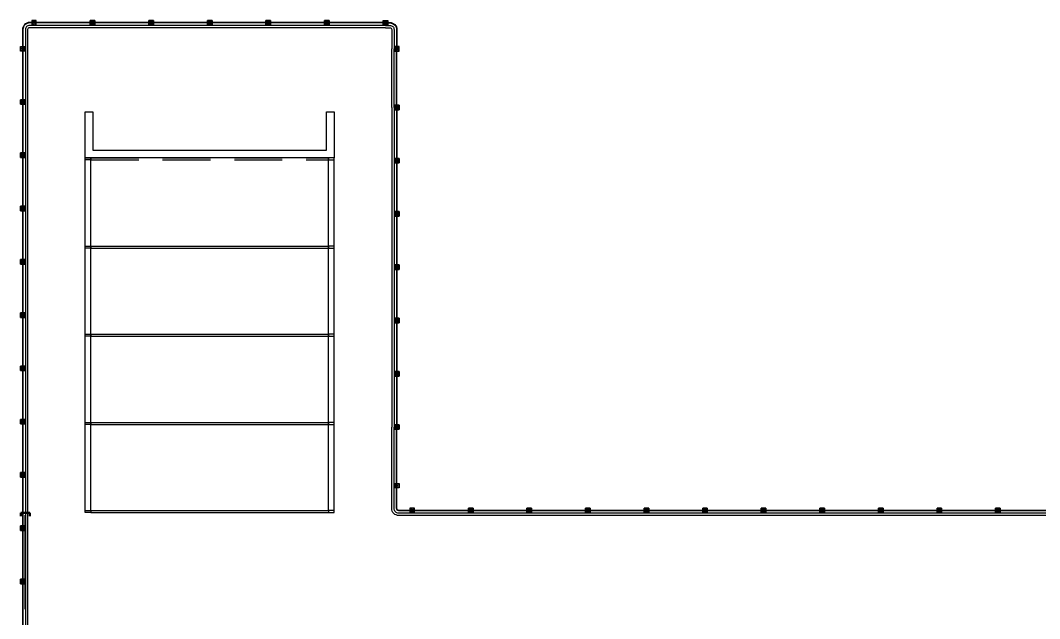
# Model space of a CAD drawing. Header units: millimetres. Extents: x 32.4 to 129.7, y 76.1 to 139.3.
# Drawn here: x 32.4 to 59.02, y 123.67 to 139.28 of the extents above; entities that cross this region are included whole.
import ezdxf

# ---------------------------------------------------------------- set-up
doc = ezdxf.new("R2010")
doc.units = ezdxf.units.MM
doc.linetypes.add('Hidden', pattern=[7.14375, 4.7625, -2.38125])
doc.linetypes.add('HIDDEN2', pattern=[0.1875, 0.125, -0.0625])
doc.layers.add('S-----TEP', color=7, linetype='Continuous', lineweight=9)

# ---------------------------------------------------------------- blocks, each defined once
blk = doc.blocks.new('MC-Miscellaneous Channel - MC9X23_9-2971277-02 - Planta Alta 1-200')
at = {"layer": 'S-----TEP', "color": 50, "lineweight": 50}
for p, q in [((-55.183861, 27.909173), (-55.183861, 27.996803)), ((-55.183861, 27.996803), (-54.955261, 27.996803)), ((-54.955261, 27.996803), (-54.955261, 27.909173))]:
    blk.add_line(p, q, dxfattribs=at)
blk = doc.blocks.new('Modulo Baranda 1380mm')
for p, q in [((-72892.452384, 213337.794696), (-72893.832384, 213337.794696)), ((-72892.452384, 213337.784696), (-72893.832384, 213337.784696))]:
    blk.add_line(p, q)
for points in [[(-72893.777384, 213337.794696), (-72893.777384, 213337.849696), (-72893.897384, 213337.849696), (-72893.897384, 213337.794696)], [(-72893.897384, 213337.784696), (-72893.897384, 213337.729696), (-72893.842384, 213337.729696)], [(-72893.842384, 213337.719696), (-72893.842384, 213337.759696)], [(-72892.447384, 213337.719696), (-72893.837384, 213337.719696)], [(-72893.832384, 213337.729696), (-72893.777384, 213337.729696), (-72893.777384, 213337.784696)], [(-72893.832384, 213337.719696), (-72893.832384, 213337.759696)], [(-72892.507384, 213337.794696), (-72892.507384, 213337.849696), (-72892.387384, 213337.849696), (-72892.387384, 213337.794696)], [(-72892.452384, 213337.729696), (-72892.507384, 213337.729696), (-72892.507384, 213337.784696)], [(-72892.452384, 213337.719696), (-72892.452384, 213337.759696)], [(-72892.387384, 213337.784696), (-72892.387384, 213337.729696), (-72892.442384, 213337.729696)], [(-72892.442384, 213337.719696), (-72892.442384, 213337.759696)], [(-72892.447384, 213337.659696), (-72893.837384, 213337.659696)]]:
    blk.add_lwpolyline(points)
for points in [[(-72893.872026, 213337.829337), (-72893.867695, 213337.826837), (-72893.867695, 213337.821837), (-72893.872026, 213337.819337), (-72893.876356, 213337.821837), (-72893.876356, 213337.826837)], [(-72893.872026, 213337.750055), (-72893.867695, 213337.752555), (-72893.867695, 213337.757555), (-72893.872026, 213337.760055), (-72893.876356, 213337.757555), (-72893.876356, 213337.752555)], [(-72893.842384, 213337.819696), (-72893.842384, 213337.759696), (-72893.832384, 213337.759696), (-72893.832384, 213337.819696)], [(-72893.802743, 213337.829337), (-72893.807074, 213337.826837), (-72893.807074, 213337.821837), (-72893.802743, 213337.819337), (-72893.798413, 213337.821837), (-72893.798413, 213337.826837)], [(-72893.802743, 213337.750055), (-72893.807074, 213337.752555), (-72893.807074, 213337.757555), (-72893.802743, 213337.760055), (-72893.798413, 213337.757555), (-72893.798413, 213337.752555)], [(-72892.482026, 213337.829337), (-72892.477695, 213337.826837), (-72892.477695, 213337.821837), (-72892.482026, 213337.819337), (-72892.486356, 213337.821837), (-72892.486356, 213337.826837)], [(-72892.482026, 213337.750055), (-72892.477695, 213337.752555), (-72892.477695, 213337.757555), (-72892.482026, 213337.760055), (-72892.486356, 213337.757555), (-72892.486356, 213337.752555)], [(-72892.442384, 213337.819696), (-72892.442384, 213337.759696), (-72892.452384, 213337.759696), (-72892.452384, 213337.819696)], [(-72892.412743, 213337.829337), (-72892.417074, 213337.826837), (-72892.417074, 213337.821837), (-72892.412743, 213337.819337), (-72892.408413, 213337.821837), (-72892.408413, 213337.826837)], [(-72892.412743, 213337.750055), (-72892.417074, 213337.752555), (-72892.417074, 213337.757555), (-72892.412743, 213337.760055), (-72892.408413, 213337.757555), (-72892.408413, 213337.752555)]]:
    blk.add_lwpolyline(points, close=True)
for centre, radius in [((-72893.872026, 213337.824337), 0.00634), ((-72893.872026, 213337.755055), 0.00634), ((-72893.872026, 213337.824337), 0.00433), ((-72893.872026, 213337.755055), 0.00433), ((-72893.872026, 213337.824337), 0.002732), ((-72893.872026, 213337.755055), 0.002732), ((-72893.872026, 213337.824337), 0.002203), ((-72893.872026, 213337.755055), 0.002203), ((-72893.802743, 213337.824337), 0.00634), ((-72893.802743, 213337.755055), 0.00634), ((-72893.802743, 213337.824337), 0.00433), ((-72893.802743, 213337.755055), 0.00433), ((-72893.802743, 213337.824337), 0.002732), ((-72893.802743, 213337.755055), 0.002732), ((-72893.802743, 213337.824337), 0.002203), ((-72893.802743, 213337.755055), 0.002203), ((-72892.482026, 213337.824337), 0.00634), ((-72892.482026, 213337.755055), 0.00634), ((-72892.482026, 213337.824337), 0.00433), ((-72892.482026, 213337.755055), 0.00433), ((-72892.482026, 213337.824337), 0.002732), ((-72892.482026, 213337.755055), 0.002732), ((-72892.482026, 213337.824337), 0.002203), ((-72892.482026, 213337.755055), 0.002203), ((-72892.412743, 213337.824337), 0.00634), ((-72892.412743, 213337.755055), 0.00634), ((-72892.412743, 213337.824337), 0.00433), ((-72892.412743, 213337.755055), 0.00433), ((-72892.412743, 213337.824337), 0.002732), ((-72892.412743, 213337.755055), 0.002732), ((-72892.412743, 213337.824337), 0.002203), ((-72892.412743, 213337.755055), 0.002203)]:
    blk.add_circle(centre, radius)
blk = doc.blocks.new('Modulo Baranda 1530mm')
for p, q in [((-72892.312384, 213338.088659), (-72893.832384, 213338.088659)), ((-72892.312384, 213338.078659), (-72893.832384, 213338.078659))]:
    blk.add_line(p, q)
for points in [[(-72893.777384, 213338.088659), (-72893.777384, 213338.143659), (-72893.897384, 213338.143659), (-72893.897384, 213338.088659)], [(-72893.897384, 213338.078659), (-72893.897384, 213338.023659), (-72893.842384, 213338.023659)], [(-72893.842384, 213338.013659), (-72893.842384, 213338.053659)], [(-72892.307384, 213338.013659), (-72893.837384, 213338.013659)], [(-72892.307384, 213337.953659), (-72893.837384, 213337.953659)], [(-72893.832384, 213338.023659), (-72893.777384, 213338.023659), (-72893.777384, 213338.078659)], [(-72893.832384, 213338.013659), (-72893.832384, 213338.053659)], [(-72892.367384, 213338.088659), (-72892.367384, 213338.143659), (-72892.247384, 213338.143659), (-72892.247384, 213338.088659)], [(-72892.312384, 213338.023659), (-72892.367384, 213338.023659), (-72892.367384, 213338.078659)], [(-72892.312384, 213338.013659), (-72892.312384, 213338.053659)], [(-72892.247384, 213338.078659), (-72892.247384, 213338.023659), (-72892.302384, 213338.023659)], [(-72892.302384, 213338.013659), (-72892.302384, 213338.053659)]]:
    blk.add_lwpolyline(points)
for points in [[(-72893.872026, 213338.1233), (-72893.867695, 213338.1208), (-72893.867695, 213338.1158), (-72893.872026, 213338.1133), (-72893.876356, 213338.1158), (-72893.876356, 213338.1208)], [(-72893.872026, 213338.044018), (-72893.867695, 213338.046518), (-72893.867695, 213338.051518), (-72893.872026, 213338.054018), (-72893.876356, 213338.051518), (-72893.876356, 213338.046518)], [(-72893.842384, 213338.113659), (-72893.842384, 213338.053659), (-72893.832384, 213338.053659), (-72893.832384, 213338.113659)], [(-72893.802743, 213338.1233), (-72893.807074, 213338.1208), (-72893.807074, 213338.1158), (-72893.802743, 213338.1133), (-72893.798413, 213338.1158), (-72893.798413, 213338.1208)], [(-72893.802743, 213338.044018), (-72893.807074, 213338.046518), (-72893.807074, 213338.051518), (-72893.802743, 213338.054018), (-72893.798413, 213338.051518), (-72893.798413, 213338.046518)], [(-72892.342026, 213338.1233), (-72892.337695, 213338.1208), (-72892.337695, 213338.1158), (-72892.342026, 213338.1133), (-72892.346356, 213338.1158), (-72892.346356, 213338.1208)], [(-72892.342026, 213338.044018), (-72892.337695, 213338.046518), (-72892.337695, 213338.051518), (-72892.342026, 213338.054018), (-72892.346356, 213338.051518), (-72892.346356, 213338.046518)], [(-72892.302384, 213338.113659), (-72892.302384, 213338.053659), (-72892.312384, 213338.053659), (-72892.312384, 213338.113659)], [(-72892.272743, 213338.1233), (-72892.277074, 213338.1208), (-72892.277074, 213338.1158), (-72892.272743, 213338.1133), (-72892.268413, 213338.1158), (-72892.268413, 213338.1208)], [(-72892.272743, 213338.044018), (-72892.277074, 213338.046518), (-72892.277074, 213338.051518), (-72892.272743, 213338.054018), (-72892.268413, 213338.051518), (-72892.268413, 213338.046518)]]:
    blk.add_lwpolyline(points, close=True)
for centre, radius in [((-72893.872026, 213338.1183), 0.00634), ((-72893.872026, 213338.049018), 0.00634), ((-72893.872026, 213338.1183), 0.00433), ((-72893.872026, 213338.049018), 0.00433), ((-72893.872026, 213338.1183), 0.002732), ((-72893.872026, 213338.049018), 0.002732), ((-72893.872026, 213338.1183), 0.002203), ((-72893.872026, 213338.049018), 0.002203), ((-72893.802743, 213338.1183), 0.00634), ((-72893.802743, 213338.049018), 0.00634), ((-72893.802743, 213338.1183), 0.00433), ((-72893.802743, 213338.049018), 0.00433), ((-72893.802743, 213338.1183), 0.002732), ((-72893.802743, 213338.049018), 0.002732), ((-72893.802743, 213338.1183), 0.002203), ((-72893.802743, 213338.049018), 0.002203), ((-72892.342026, 213338.1183), 0.00634), ((-72892.342026, 213338.049018), 0.00634), ((-72892.342026, 213338.1183), 0.00433), ((-72892.342026, 213338.049018), 0.00433), ((-72892.342026, 213338.1183), 0.002732), ((-72892.342026, 213338.049018), 0.002732), ((-72892.342026, 213338.1183), 0.002203), ((-72892.342026, 213338.049018), 0.002203), ((-72892.272743, 213338.1183), 0.00634), ((-72892.272743, 213338.049018), 0.00634), ((-72892.272743, 213338.1183), 0.00433), ((-72892.272743, 213338.049018), 0.00433), ((-72892.272743, 213338.1183), 0.002732), ((-72892.272743, 213338.049018), 0.002732), ((-72892.272743, 213338.1183), 0.002203), ((-72892.272743, 213338.049018), 0.002203)]:
    blk.add_circle(centre, radius)

msp = doc.modelspace()

# ---------------------------------------------------------------- linework, layer by layer
for points in [[(32.750354, 139.225442), (32.6404, 139.225442, 0.414214), (32.4554, 139.040442), (32.4554, 138.545875)], [(32.750354, 139.215442), (32.6404, 139.215442, 0.414214), (32.4654, 139.040442), (32.4654, 138.545875)], [(32.755354, 139.150442), (32.6404, 139.150442, 0.414214), (32.5304, 139.040442), (32.5304, 138.540875)], [(32.755354, 139.090442), (32.6404, 139.090442, 0.414214), (32.5904, 139.040442), (32.5904, 138.540875)], [(41.935354, 139.150442), (42.050308, 139.150442, -0.414214), (42.160308, 139.040442), (42.160308, 138.540875)], [(41.935354, 139.090442), (42.050308, 139.090442, -0.414214), (42.100308, 139.040442), (42.100308, 138.540875)], [(41.940354, 139.225442), (42.050308, 139.225442, -0.414214), (42.235308, 139.040442), (42.235308, 138.545875)], [(41.940354, 139.215442), (42.050308, 139.215442, -0.414214), (42.225308, 139.040442), (42.225308, 138.545875)], [(42.632995, 126.360875), (42.285308, 126.360875, -0.414214), (42.100308, 126.545875), (42.100308, 127.140875)], [(42.632995, 126.420875), (42.285308, 126.420875, -0.414214), (42.160308, 126.545875), (42.160308, 127.140875)], [(42.627995, 126.485875), (42.285308, 126.485875, -0.414214), (42.225308, 126.545875), (42.225308, 127.135875)], [(42.627995, 126.495875), (42.285308, 126.495875, -0.414214), (42.235308, 126.545875), (42.235308, 127.135875)]]:
    msp.add_lwpolyline(points, format="xyb")
msp.add_lwpolyline([(34.2904, 136.890442), (34.2904, 135.890442), (40.400308, 135.890442), (40.400308, 136.890442), (40.600308, 136.890442), (40.600308, 135.690442), (34.0904, 135.690442), (34.0904, 136.890442), (34.2904, 136.890442)])
for points in [[(34.0904, 135.690442), (34.2404, 135.690442), (34.2404, 135.640442), (34.0904, 135.640442)], [(40.600308, 135.690442), (40.450308, 135.690442), (40.450308, 135.640442), (40.600308, 135.640442)], [(34.0904, 133.390442), (34.2404, 133.390442), (34.2404, 133.340442), (34.0904, 133.340442)], [(40.600308, 133.390442), (40.450308, 133.390442), (40.450308, 133.340442), (40.600308, 133.340442)], [(34.0904, 131.090442), (34.2404, 131.090442), (34.2404, 131.040442), (34.0904, 131.040442)], [(40.600308, 131.090442), (40.450308, 131.090442), (40.450308, 131.040442), (40.600308, 131.040442)], [(34.0904, 128.790442), (34.2404, 128.790442), (34.2404, 128.740442), (34.0904, 128.740442)], [(40.600308, 128.790442), (40.450308, 128.790442), (40.450308, 128.740442), (40.600308, 128.740442)], [(34.0904, 126.490442), (34.2404, 126.490442), (34.2404, 126.440442), (34.0904, 126.440442)], [(40.600308, 126.490442), (40.450308, 126.490442), (40.450308, 126.440442), (40.600308, 126.440442)]]:
    msp.add_lwpolyline(points, close=True)
at = {"linetype": 'Hidden', "ltscale": 50}
for points in [[(34.0904, 126.490442), (34.0904, 135.690442)], [(34.2404, 126.490442), (34.2404, 135.690442)], [(40.450308, 126.490442), (40.450308, 135.690442)], [(40.600308, 126.490442), (40.600308, 135.690442)], [(34.2404, 133.390442), (40.450308, 133.390442)], [(34.2404, 133.340442), (40.450308, 133.340442)], [(34.2404, 131.090442), (40.450308, 131.090442)], [(34.2404, 131.040442), (40.450308, 131.040442)], [(34.2404, 128.790442), (40.450308, 128.790442)], [(34.2404, 128.740442), (40.450308, 128.740442)], [(34.2404, 126.490442), (40.450308, 126.490442)], [(34.2404, 126.440442), (40.450308, 126.440442)]]:
    msp.add_lwpolyline(points, dxfattribs=at)
at = {"linetype": 'HIDDEN2', "ltscale": 10}
for points in [[(34.2404, 135.690442), (40.450308, 135.690442)], [(34.2404, 135.640442), (40.450308, 135.640442)]]:
    msp.add_lwpolyline(points, dxfattribs=at)
at = {"layer": 'S-----TEP'}
for p, q in [((32.5297, 100.711375), (32.5297, 126.466892)), ((32.513317, 123.921486), (32.513317, 126.372127))]:
    msp.add_line(p, q, dxfattribs=at)
at = {"layer": 'S-----TEP', "lineweight": 50}
for p, q in [((32.4154, 126.341406), (32.4154, 126.429036)), ((32.4154, 126.429036), (32.644, 126.429036)), ((32.644, 126.429036), (32.644, 126.341406))]:
    msp.add_line(p, q, dxfattribs=at)

# ---------------------------------------------------------------- block references
for p in [(72926.592739, -213198.863216), (72928.122739, -213198.863216), (72929.652739, -213198.863216), (72931.182739, -213198.863216), (72932.712739, -213198.863216), (72934.242739, -213198.863216), (72936.47038, -213211.592784), (72938.00038, -213211.592784), (72939.53038, -213211.592784), (72941.06038, -213211.592784), (72942.59038, -213211.592784), (72944.12038, -213211.592784), (72945.65038, -213211.592784), (72947.18038, -213211.592784), (72948.71038, -213211.592784), (72950.24038, -213211.592784), (72951.77038, -213211.592784)]:
    msp.add_blockref('Modulo Baranda 1530mm', p)
for name, p, rotation in [('Modulo Baranda 1380mm', (213370.250096, 73030.988259), 90), ('Modulo Baranda 1530mm', (-213295.853351, -72755.29651), 270), ('Modulo Baranda 1380mm', (213370.250096, 73029.598259), 90), ('Modulo Baranda 1380mm', (213370.250096, 73028.208259), 90), ('Modulo Baranda 1380mm', (213370.250096, 73026.818259), 90), ('Modulo Baranda 1380mm', (213370.250096, 73025.428259), 90), ('Modulo Baranda 1380mm', (213370.250096, 73024.038259), 90), ('Modulo Baranda 1380mm', (213370.250096, 73022.648259), 90), ('Modulo Baranda 1380mm', (213370.250096, 73021.258259), 90), ('Modulo Baranda 1530mm', (-213295.853351, -72765.16651), 270), ('Modulo Baranda 1380mm', (213370.250096, 73019.868259), 90), ('Modulo Baranda 1380mm', (213370.250096, 73018.478259), 90), ('Modulo Baranda 1380mm', (213370.250096, 73017.088259), 90)]:
    msp.add_blockref(name, p, dxfattribs=dict(rotation=rotation))
at = {"xscale": -1, "rotation": 270}
for p in [(-213295.559388, 73029.458259), (-213295.559388, 73028.068259), (-213295.559388, 73026.678259), (-213295.559388, 73025.288259), (-213295.559388, 73023.898259), (-213295.559388, 73022.508259)]:
    msp.add_blockref('Modulo Baranda 1380mm', p, dxfattribs=at)
at = {"lineweight": 9}
msp.add_blockref('MC-Miscellaneous Channel - MC9X23_9-2971277-02 - Planta Alta 1-200', (87.599261, 98.432234), dxfattribs=at)

doc.saveas('drawing.dxf')
